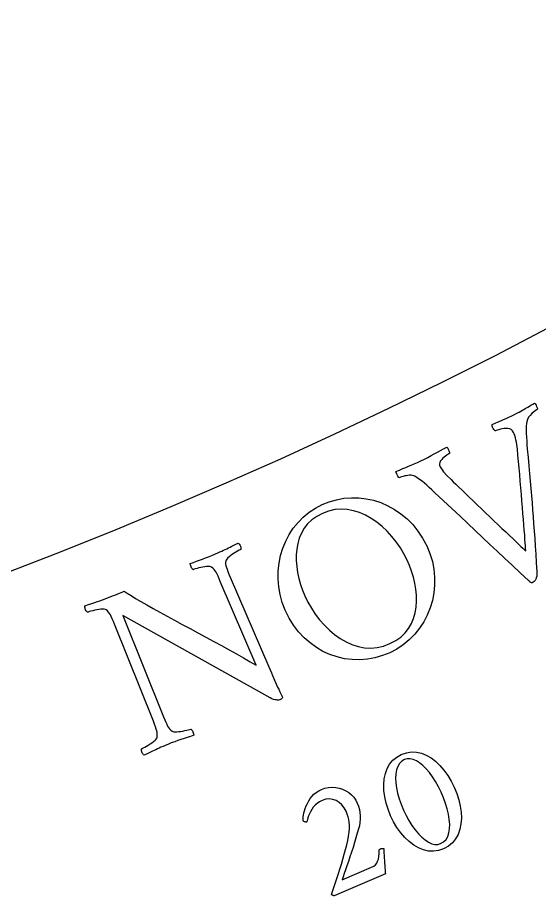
# Model space of a CAD drawing. Header units: millimetres. Extents: x -60 to 60, y -60 to 76.
# Drawn here: x 14.5 to 18.8, y -40.59 to -33.28 of the extents above; entities that cross this region are included whole.
import ezdxf

# ---------------------------------------------------------------- set-up
doc = ezdxf.new("R2010")
doc.units = ezdxf.units.MM
for name, color, linetype in [('CUT_OUTER', 1, 'Continuous'), ('ENGRAVE', 7, 'Continuous'), ('TEXT', 5, 'Continuous')]:
    doc.layers.add(name, color=color, linetype=linetype)

msp = doc.modelspace()

# ---------------------------------------------------------------- linework, layer by layer
at = {"layer": 'CUT_OUTER'}
msp.add_arc((0, -0.0001), 59.9999, 176.771323, 2.429054, dxfattribs=at)
at = {"layer": 'ENGRAVE'}
for radius in [58.8, 58.8, 57.225, 54.3, 54.3, 51.99, 47.7, 47.7, 45.18, 40.5, 40.5]:
    msp.add_circle((0, 0), radius, dxfattribs=at)
at = {"layer": 'TEXT'}
for points in [[(17.8262, -36.9367), (17.8545, -36.9228), (17.8822, -36.9087), (17.9093, -36.8945), (17.9358, -36.8802), (17.9618, -36.8659), (17.9877, -36.8518), (18.0134, -36.8379), (18.0389, -36.8242), (18.0426, -36.828), (18.0466, -36.8337), (18.0509, -36.8415), (18.0554, -36.8512), (18.0593, -36.8608), (18.0614, -36.8684), (18.0617, -36.8738), (18.0604, -36.877), (18.0557, -36.8797), (18.0491, -36.884), (18.0403, -36.89), (18.0295, -36.8978), (18.0181, -36.9068), (18.0074, -36.9165), (17.9975, -36.927), (17.9883, -36.9382), (17.9815, -36.95), (17.9783, -36.962), (17.9789, -36.9744), (17.9833, -36.987), (17.9943, -37.0045), (18.0131, -37.0279), (18.0398, -37.057), (18.0743, -37.0919), (18.0927, -37.1098), (18.114, -37.1305), (18.1381, -37.1538), (18.1651, -37.1799), (18.1943, -37.208), (18.2248, -37.2375), (18.2568, -37.2684), (18.2903, -37.3007), (18.3245, -37.3338), (18.3588, -37.3667), (18.3933, -37.3996), (18.428, -37.4323), (18.462, -37.4645), (18.4945, -37.4953), (18.5256, -37.5248), (18.5553, -37.5531), (18.5829, -37.5795), (18.6079, -37.6033), (18.6302, -37.6247), (18.6499, -37.6435), (18.6662, -37.659), (18.6783, -37.6705), (18.6864, -37.6779), (18.6903, -37.6813), (18.69, -37.6737), (18.6893, -37.6599), (18.6881, -37.64), (18.6864, -37.614), (18.6843, -37.583), (18.6817, -37.548), (18.6787, -37.5091), (18.6753, -37.4663), (18.6716, -37.4204), (18.6677, -37.3722), (18.6636, -37.3216), (18.6592, -37.2688), (18.6547, -37.2146), (18.6501, -37.16), (18.6454, -37.105), (18.6405, -37.0496), (18.6357, -36.9949), (18.6309, -36.9418), (18.6262, -36.8904), (18.6216, -36.8407), (18.6197, -36.822), (18.6172, -36.8031), (18.6139, -36.7839), (18.61, -36.7646), (18.6055, -36.746), (18.6006, -36.7294), (18.5953, -36.7148), (18.5895, -36.702), (18.5811, -36.6892), (18.5706, -36.6797), (18.5581, -36.6735), (18.5435, -36.6707), (18.5279, -36.6701), (18.5124, -36.671), (18.4971, -36.6732), (18.4819, -36.6767), (18.468, -36.6807), (18.4565, -36.6844), (18.4475, -36.6876), (18.4409, -36.6905), (18.4363, -36.6892), (18.4316, -36.6852), (18.4266, -36.6787), (18.4215, -36.6696), (18.4171, -36.6597), (18.4145, -36.6512), (18.4136, -36.6439), (18.4144, -36.6378), (18.4386, -36.6269), (18.4621, -36.6164), (18.4849, -36.6064), (18.5072, -36.5968), (18.5294, -36.587), (18.5521, -36.5766), (18.5753, -36.5654), (18.599, -36.5536), (18.6183, -36.5437), (18.6354, -36.5348), (18.6504, -36.5268), (18.6631, -36.5198), (18.6748, -36.5132), (18.6862, -36.5065), (18.6975, -36.4998), (18.7086, -36.4931), (18.7203, -36.4859), (18.7333, -36.4781), (18.7477, -36.4696), (18.7633, -36.4604), (18.7671, -36.4642), (18.7711, -36.4701), (18.7754, -36.4782), (18.78, -36.4884), (18.7839, -36.4984), (18.7861, -36.5058), (18.7868, -36.5106), (18.7858, -36.5128), (18.7791, -36.517), (18.7695, -36.5241), (18.7571, -36.534), (18.7418, -36.5469), (18.7266, -36.5618), (18.7144, -36.578), (18.7053, -36.5955), (18.6992, -36.6143), (18.6964, -36.6301), (18.6947, -36.6511), (18.6942, -36.6774), (18.6948, -36.7089), (18.6962, -36.7426), (18.6981, -36.7754), (18.7004, -36.8072), (18.7033, -36.838), (18.7098, -36.9095), (18.716, -36.9779), (18.7219, -37.0434), (18.7275, -37.1059), (18.7327, -37.1664), (18.7377, -37.2259), (18.7424, -37.2844), (18.7468, -37.3419), (18.7511, -37.3995), (18.7554, -37.4581), (18.7598, -37.5178), (18.7643, -37.5786), (18.7687, -37.6417), (18.7731, -37.7082), (18.7774, -37.7782), (18.7815, -37.8515), (18.7819, -37.8712), (18.7806, -37.8883), (18.7776, -37.9028), (18.7729, -37.9148), (18.7669, -37.9247), (18.7599, -37.9331), (18.7521, -37.94), (18.7434, -37.9453), (18.7403, -37.9458), (18.7368, -37.9448), (18.7328, -37.9422), (18.7283, -37.938), (18.7237, -37.9334), (18.7196, -37.9295), (18.7158, -37.9265), (18.7124, -37.9243), (18.6442, -37.861), (18.5784, -37.7997), (18.515, -37.7405), (18.4541, -37.6833), (18.3941, -37.6269), (18.3337, -37.5699), (18.2729, -37.5125), (18.2117, -37.4545), (18.1486, -37.3948), (18.0821, -37.3321), (18.0122, -37.2666), (17.9391, -37.1981), (17.9167, -37.177), (17.8952, -37.1572), (17.8745, -37.1387), (17.8545, -37.1215), (17.8349, -37.1056), (17.8151, -37.0909), (17.7953, -37.0773), (17.7753, -37.0649), (17.7666, -37.0605), (17.7564, -37.0576), (17.7447, -37.0563), (17.7316, -37.0565), (17.7179, -37.0579), (17.7047, -37.0598), (17.692, -37.0624), (17.6796, -37.0656), (17.6684, -37.069), (17.6588, -37.0721), (17.6509, -37.0751), (17.6447, -37.0777), (17.6431, -37.0766), (17.6404, -37.0722), (17.6363, -37.0646), (17.6311, -37.0538), (17.626, -37.0428), (17.6225, -37.0346), (17.6205, -37.0291), (17.6202, -37.0264), (17.6499, -37.0134), (17.677, -37.0018), (17.7016, -36.9915), (17.7237, -36.9826), (17.7457, -36.9735), (17.7702, -36.9628), (17.797, -36.9505), (17.8262, -36.9367)], [(17.0108, -37.2991), (17.07, -37.2754), (17.1299, -37.258), (17.1908, -37.2467), (17.2524, -37.2417), (17.3142, -37.2428), (17.3751, -37.25), (17.4352, -37.2632), (17.4945, -37.2824), (17.5523, -37.3075), (17.6077, -37.3381), (17.6607, -37.3744), (17.7113, -37.4162), (17.7585, -37.4636), (17.8014, -37.5166), (17.8398, -37.5751), (17.8739, -37.6393), (17.9005, -37.703), (17.9203, -37.7672), (17.9332, -37.832), (17.9391, -37.8974), (17.9386, -37.9626), (17.9323, -38.0265), (17.9201, -38.0893), (17.902, -38.1508), (17.8783, -38.2102), (17.8492, -38.2664), (17.8147, -38.3194), (17.7748, -38.3693), (17.73, -38.415), (17.6806, -38.4556), (17.6267, -38.491), (17.5682, -38.5213), (17.508, -38.5454), (17.4467, -38.5631), (17.3844, -38.5745), (17.3212, -38.5796), (17.258, -38.5783), (17.1961, -38.5707), (17.1353, -38.5568), (17.0758, -38.5366), (17.0182, -38.5104), (16.9634, -38.4785), (16.9113, -38.4409), (16.862, -38.3977), (16.8163, -38.349), (16.7754, -38.295), (16.7391, -38.2358), (16.7075, -38.1714), (16.6827, -38.107), (16.6646, -38.0421), (16.6531, -37.9768), (16.6483, -37.9111), (16.6496, -37.846), (16.6565, -37.7823), (16.669, -37.7202), (16.6872, -37.6596), (16.7107, -37.6014), (16.7394, -37.5463), (16.7732, -37.4945), (16.8122, -37.4459), (16.8557, -37.4014), (16.9034, -37.3621), (16.9551, -37.328), (17.0108, -37.2991)], [(17.0133, -37.3716), (16.9666, -37.3963), (16.926, -37.4249), (16.8916, -37.4575), (16.8633, -37.4942), (16.8405, -37.5339), (16.8226, -37.5756), (16.8095, -37.6196), (16.8013, -37.6656), (16.7974, -37.7131), (16.7974, -37.7613), (16.8012, -37.8103), (16.809, -37.8601), (16.8199, -37.9098), (16.8335, -37.9582), (16.8497, -38.0055), (16.8686, -38.0516), (16.8938, -38.1037), (16.9226, -38.1541), (16.9549, -38.2027), (16.9908, -38.2497), (17.0296, -38.2939), (17.0709, -38.3342), (17.1145, -38.3707), (17.1605, -38.4033), (17.2083, -38.4311), (17.2574, -38.4531), (17.3078, -38.4694), (17.3594, -38.4799), (17.4118, -38.4836), (17.4644, -38.4792), (17.5172, -38.4669), (17.5702, -38.4467), (17.6183, -38.4212), (17.66, -38.3918), (17.6953, -38.3584), (17.7243, -38.321), (17.7475, -38.2805), (17.7657, -38.2377), (17.7787, -38.1926), (17.7868, -38.1453), (17.7902, -38.0965), (17.7896, -38.0472), (17.7849, -37.9974), (17.7762, -37.9472), (17.7641, -37.8974), (17.7494, -37.8489), (17.7322, -37.8018), (17.7123, -37.756), (17.686, -37.7046), (17.6563, -37.655), (17.6231, -37.6072), (17.5866, -37.5614), (17.5472, -37.5184), (17.5055, -37.4792), (17.4616, -37.444), (17.4153, -37.4125), (17.3675, -37.3858), (17.3188, -37.3647), (17.2691, -37.3491), (17.2185, -37.3391), (17.1674, -37.3357), (17.1162, -37.34), (17.0648, -37.352), (17.0133, -37.3716)], [(15.2422, -38.0692), (15.2624, -38.0611), (15.2823, -38.0531), (15.302, -38.0452), (15.3215, -38.0374), (15.3396, -38.03), (15.355, -38.0233), (15.3677, -38.0175), (15.3779, -38.0124), (15.4034, -38.0299), (15.435, -38.0501), (15.4725, -38.0731), (15.5161, -38.0989), (15.5645, -38.1268), (15.6166, -38.1564), (15.6724, -38.1875), (15.732, -38.2202), (15.794, -38.2539), (15.8571, -38.2881), (15.9214, -38.3227), (15.9868, -38.3577), (16.0523, -38.3929), (16.1172, -38.4279), (16.1813, -38.4628), (16.2446, -38.4975), (16.3057, -38.5315), (16.3631, -38.5641), (16.4166, -38.5954), (16.4664, -38.6253), (16.1715, -37.9336), (16.1616, -37.9106), (16.1525, -37.8903), (16.1443, -37.8727), (16.137, -37.8577), (16.1295, -37.8448), (16.1206, -37.8333), (16.1104, -37.8231), (16.099, -37.8143), (16.0929, -37.8114), (16.0841, -37.8099), (16.0726, -37.8096), (16.0585, -37.8106), (16.0429, -37.8125), (16.0271, -37.815), (16.0112, -37.8182), (15.9952, -37.8219), (15.9802, -37.8259), (15.9674, -37.8295), (15.9567, -37.833), (15.9483, -37.8362), (15.943, -37.8323), (15.9382, -37.827), (15.934, -37.8201), (15.9304, -37.8117), (15.9275, -37.8033), (15.9252, -37.796), (15.9235, -37.7901), (15.9225, -37.7853), (15.9491, -37.7753), (15.9749, -37.7657), (16, -37.7565), (16.0242, -37.7478), (16.0488, -37.7388), (16.0747, -37.7288), (16.102, -37.7178), (16.1306, -37.7058), (16.1506, -37.6972), (16.1686, -37.6892), (16.1846, -37.682), (16.1986, -37.6755), (16.2118, -37.6692), (16.2251, -37.6628), (16.2385, -37.656), (16.2522, -37.6491), (16.2667, -37.6418), (16.2826, -37.6338), (16.3001, -37.6251), (16.319, -37.6158), (16.3225, -37.6193), (16.3262, -37.6237), (16.3301, -37.6292), (16.3341, -37.6358), (16.3377, -37.6431), (16.3402, -37.6509), (16.3415, -37.6592), (16.3416, -37.668), (16.3349, -37.6712), (16.3258, -37.676), (16.3143, -37.6823), (16.3003, -37.6903), (16.2854, -37.6993), (16.2711, -37.7087), (16.2574, -37.7186), (16.2443, -37.7289), (16.233, -37.7389), (16.2245, -37.7482), (16.2189, -37.7566), (16.2162, -37.7642), (16.215, -37.7773), (16.2155, -37.7905), (16.2177, -37.8038), (16.2216, -37.8172), (16.2271, -37.8322), (16.2342, -37.8504), (16.243, -37.8718), (16.2534, -37.8964), (16.5714, -38.6379), (16.5823, -38.6632), (16.5924, -38.6869), (16.6019, -38.709), (16.6107, -38.7294), (16.619, -38.7488), (16.6274, -38.7678), (16.6357, -38.7864), (16.644, -38.8046), (16.6527, -38.8234), (16.6621, -38.8436), (16.6723, -38.8653), (16.6833, -38.8884), (16.6833, -38.8924), (16.6821, -38.8961), (16.6797, -38.8995), (16.676, -38.9026), (16.672, -38.9053), (16.6686, -38.9074), (16.6658, -38.909), (16.6636, -38.9101), (16.6589, -38.9114), (16.6525, -38.9121), (16.6442, -38.9122), (16.6342, -38.9117), (16.6226, -38.91), (16.61, -38.9065), (16.5961, -38.9014), (16.5812, -38.8945), (15.3669, -38.2141), (15.7035, -39.0512), (15.713, -39.0743), (15.7218, -39.0946), (15.7298, -39.1119), (15.7371, -39.1265), (15.7445, -39.139), (15.7531, -39.1504), (15.7626, -39.1607), (15.7733, -39.1699), (15.7794, -39.1729), (15.7882, -39.1746), (15.7996, -39.1752), (15.8137, -39.1745), (15.8294, -39.1729), (15.8454, -39.1707), (15.8617, -39.168), (15.8783, -39.1648), (15.894, -39.1613), (15.9073, -39.1579), (15.9183, -39.1547), (15.9271, -39.1515), (15.9325, -39.1554), (15.9374, -39.1605), (15.9417, -39.167), (15.9454, -39.1748), (15.9484, -39.1829), (15.9506, -39.1903), (15.9519, -39.1969), (15.9523, -39.2027), (15.9245, -39.2119), (15.8977, -39.2208), (15.8719, -39.2294), (15.847, -39.2377), (15.8219, -39.2464), (15.7953, -39.2561), (15.7671, -39.2668), (15.7375, -39.2785), (15.7173, -39.2867), (15.6989, -39.2945), (15.682, -39.3019), (15.6668, -39.3089), (15.6525, -39.3157), (15.6385, -39.3224), (15.6247, -39.329), (15.6112, -39.3354), (15.5967, -39.3423), (15.5802, -39.3499), (15.5617, -39.3583), (15.5411, -39.3675), (15.5377, -39.364), (15.5341, -39.3594), (15.5303, -39.3538), (15.5265, -39.3471), (15.5231, -39.3397), (15.521, -39.3318), (15.52, -39.3234), (15.5202, -39.3146), (15.5272, -39.3115), (15.5364, -39.3068), (15.5481, -39.3005), (15.5622, -39.2926), (15.5773, -39.2836), (15.5921, -39.2741), (15.6065, -39.2643), (15.6207, -39.254), (15.633, -39.244), (15.642, -39.2349), (15.6476, -39.2267), (15.6499, -39.2194), (15.6516, -39.2064), (15.6518, -39.1932), (15.6504, -39.18), (15.6475, -39.1667), (15.643, -39.1518), (15.6368, -39.1336), (15.6288, -39.1121), (15.6191, -39.0873), (15.2994, -38.2871), (15.2893, -38.2624), (15.2802, -38.2412), (15.2721, -38.2233), (15.2649, -38.209), (15.2577, -38.1969), (15.2496, -38.1861), (15.2405, -38.1765), (15.2303, -38.1681), (15.2238, -38.1643), (15.2143, -38.1622), (15.2018, -38.1616), (15.1864, -38.1626), (15.1695, -38.1648), (15.1527, -38.1675), (15.1361, -38.1709), (15.1195, -38.1749), (15.1044, -38.179), (15.0921, -38.1825), (15.0824, -38.1855), (15.0755, -38.188), (15.0694, -38.1817), (15.0644, -38.1749), (15.0606, -38.1676), (15.058, -38.1599), (15.0562, -38.1524), (15.0551, -38.1458), (15.0545, -38.14), (15.0546, -38.1351), (15.0849, -38.1242), (15.1122, -38.1147), (15.1366, -38.1065), (15.1581, -38.0995), (15.1783, -38.0929), (15.199, -38.0856), (15.2204, -38.0777), (15.2422, -38.0692)], [(17.6643, -39.362), (17.7062, -39.3471), (17.7478, -39.3404), (17.7892, -39.3417), (17.8303, -39.3511), (17.8705, -39.3674), (17.9093, -39.3898), (17.9465, -39.4181), (17.9823, -39.4523), (18.016, -39.4915), (18.0469, -39.5344), (18.075, -39.5811), (18.1003, -39.6316), (18.1219, -39.6838), (18.1386, -39.7357), (18.1505, -39.7872), (18.1576, -39.8385), (18.1595, -39.8882), (18.156, -39.9353), (18.1469, -39.9795), (18.1324, -40.0211), (18.112, -40.0586), (18.0853, -40.0909), (18.0524, -40.1178), (18.0132, -40.1395), (17.9721, -40.1539), (17.9307, -40.1603), (17.8892, -40.1586), (17.8474, -40.149), (17.8064, -40.1324), (17.767, -40.1098), (17.7292, -40.0814), (17.693, -40.047), (17.6591, -40.0077), (17.6283, -39.9647), (17.6006, -39.9177), (17.5758, -39.8669), (17.555, -39.8144), (17.5389, -39.7624), (17.5276, -39.7107), (17.521, -39.6594), (17.5195, -39.6097), (17.5235, -39.5629), (17.5328, -39.519), (17.5476, -39.4779), (17.5681, -39.4409), (17.5943, -39.4093), (17.6264, -39.383), (17.6643, -39.362)], [(17.6904, -39.4037), (17.6675, -39.4175), (17.649, -39.4362), (17.6348, -39.4599), (17.625, -39.4887), (17.6192, -39.5214), (17.6172, -39.5572), (17.619, -39.596), (17.6246, -39.6379), (17.6339, -39.6818), (17.6465, -39.7268), (17.6625, -39.7728), (17.682, -39.82), (17.7037, -39.8655), (17.727, -39.908), (17.7519, -39.9475), (17.7785, -39.9839), (17.8059, -40.0164), (17.8334, -40.0442), (17.8609, -40.0672), (17.8884, -40.0855), (17.9153, -40.0981), (17.9409, -40.1043), (17.9653, -40.104), (17.9883, -40.0972), (18.0131, -40.0825), (18.0328, -40.0627), (18.0475, -40.038), (18.0572, -40.0083), (18.0622, -39.9746), (18.0632, -39.9379), (18.0601, -39.8982), (18.0529, -39.8556), (18.0422, -39.8111), (18.0284, -39.7659), (18.0117, -39.72), (17.9919, -39.6735), (17.9697, -39.6277), (17.9462, -39.5854), (17.9215, -39.5466), (17.8954, -39.5112), (17.8687, -39.4799), (17.842, -39.4532), (17.8151, -39.4312), (17.7882, -39.4139), (17.7619, -39.4021), (17.7368, -39.3964), (17.713, -39.397), (17.6904, -39.4037)], [(17.52, -40.137), (17.5204, -40.1552), (17.5211, -40.1744), (17.5221, -40.1947), (17.5234, -40.2161), (17.5248, -40.2376), (17.5262, -40.2583), (17.5276, -40.2781), (17.529, -40.2972), (17.5303, -40.3142), (17.5314, -40.3283), (17.5322, -40.3392), (17.5329, -40.3472), (17.1095, -40.5285), (17.107, -40.5279), (17.1042, -40.5269), (17.1012, -40.5255), (17.0979, -40.5238), (17.0949, -40.522), (17.0925, -40.5201), (17.0907, -40.5182), (17.0896, -40.5163), (17.1032, -40.4764), (17.1169, -40.4357), (17.1305, -40.3942), (17.1441, -40.352), (17.1574, -40.3096), (17.1702, -40.2677), (17.1823, -40.2261), (17.1938, -40.185), (17.2044, -40.1451), (17.2138, -40.1072), (17.222, -40.0712), (17.2289, -40.0373), (17.2345, -40.0034), (17.2373, -39.9728), (17.2376, -39.9453), (17.2353, -39.9209), (17.231, -39.8982), (17.2251, -39.8755), (17.2177, -39.853), (17.2088, -39.8305), (17.1935, -39.8017), (17.1746, -39.7774), (17.1522, -39.7576), (17.1261, -39.7423), (17.0981, -39.7324), (17.0698, -39.7289), (17.0413, -39.7317), (17.0125, -39.7409), (16.9898, -39.7522), (16.9698, -39.7654), (16.9525, -39.7806), (16.9378, -39.7979), (16.9254, -39.8159), (16.9148, -39.8338), (16.9062, -39.8513), (16.8994, -39.8686), (16.8942, -39.8846), (16.8901, -39.8983), (16.8872, -39.9096), (16.8856, -39.9186), (16.8816, -39.9197), (16.8771, -39.9198), (16.8722, -39.9189), (16.8667, -39.917), (16.8616, -39.9147), (16.8577, -39.9126), (16.8551, -39.9105), (16.8536, -39.9086), (16.8535, -39.9009), (16.8542, -39.8905), (16.8557, -39.8775), (16.8579, -39.8619), (16.8613, -39.8445), (16.8662, -39.826), (16.8726, -39.8066), (16.8804, -39.7862), (16.8898, -39.7655), (16.9008, -39.7455), (16.9134, -39.7261), (16.9275, -39.7072), (16.9436, -39.6897), (16.962, -39.6743), (16.9826, -39.6609), (17.0054, -39.6496), (17.0344, -39.6393), (17.0636, -39.6333), (17.0932, -39.6314), (17.123, -39.6337), (17.1522, -39.6397), (17.1798, -39.6488), (17.2059, -39.661), (17.2305, -39.6764), (17.2527, -39.6946), (17.2719, -39.715), (17.2879, -39.7376), (17.3008, -39.7626), (17.3109, -39.7888), (17.3182, -39.8152), (17.323, -39.8419), (17.325, -39.8688), (17.3247, -39.8958), (17.3224, -39.9227), (17.318, -39.9496), (17.3115, -39.9765), (17.3014, -40.0124), (17.2904, -40.0497), (17.2786, -40.0883), (17.2659, -40.1283), (17.253, -40.1683), (17.2403, -40.2071), (17.2278, -40.2447), (17.2157, -40.281), (17.2042, -40.315), (17.194, -40.3453), (17.185, -40.3721), (17.1773, -40.3953), (17.4197, -40.2914), (17.4364, -40.2825), (17.4501, -40.2714), (17.461, -40.2581), (17.469, -40.2427), (17.4747, -40.2248), (17.4786, -40.204), (17.4809, -40.1803), (17.4814, -40.1538), (17.4818, -40.1498), (17.4837, -40.1462), (17.487, -40.1431), (17.4919, -40.1404), (17.4941, -40.1396), (17.4971, -40.1389), (17.5009, -40.1382), (17.5054, -40.1375), (17.51, -40.137), (17.5139, -40.1367), (17.5173, -40.1367), (17.52, -40.137)]]:
    msp.add_lwpolyline(points, close=True, dxfattribs=at)

doc.saveas('drawing.dxf')
